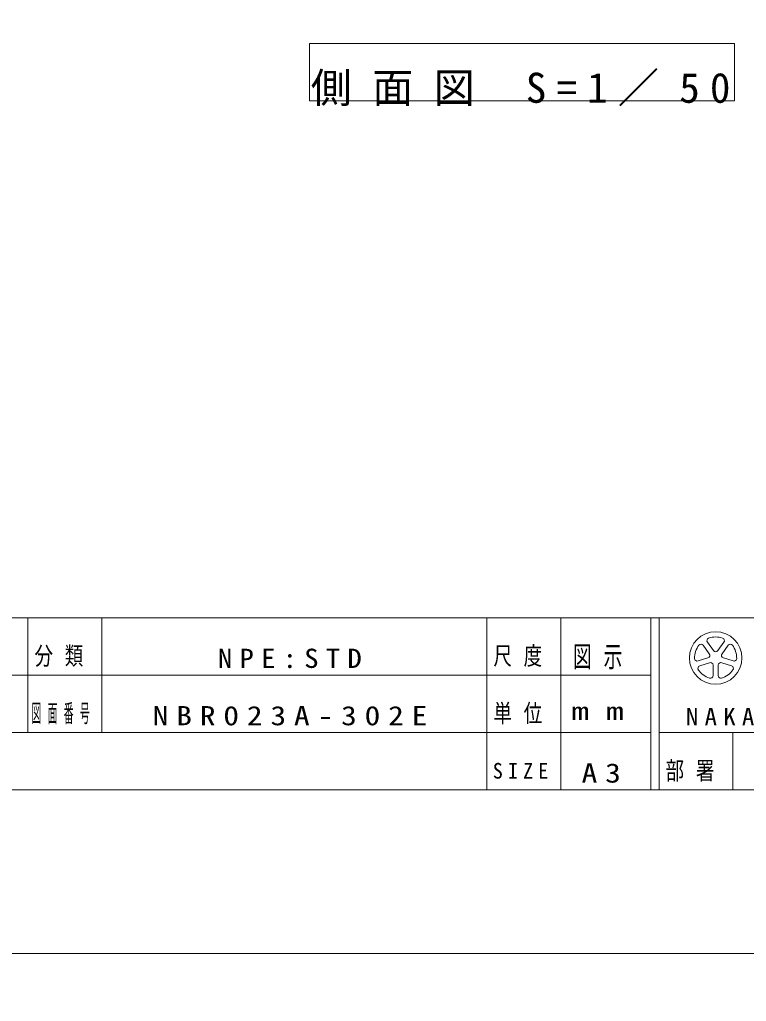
# Model space of a CAD drawing. Units: millimetres on the paper. Extents: x 0 to 420, y -594 to 297.
# Drawn here: x 229 to 317.7, y -302.8 to -183 of the extents above; entities that cross this region are included whole.
import ezdxf

# ---------------------------------------------------------------- set-up
doc = ezdxf.new("R2010")
doc.units = ezdxf.units.MM
for name, color, linetype, lineweight in [('0_2', 7, 'Continuous', 13), ('FMT', 7, 'Continuous', 13), ('FMT-TXT', 7, 'Continuous', 13), ('TEXT', 7, 'Continuous', 13)]:
    doc.layers.add(name, color=color, linetype=linetype, lineweight=lineweight)
doc.styles.add('ＭＳ ゴシック', font='')
doc.styles.get('ＭＳ ゴシック').set_extended_font_data('MS Gothic')

msp = doc.modelspace()

# ---------------------------------------------------------------- linework, layer by layer
at = {"layer": '0_2'}
for p, q in [((264.342, -185.911), (264.342, -192.911)), ((316.199, -185.911), (264.342, -185.911)), ((316.199, -192.911), (316.199, -185.911)), ((264.342, -192.911), (316.199, -192.911))]:
    msp.add_line(p, q, dxfattribs=at)
for points in [[(0, 0), (420, 0), (420, -297), (0, -297)], [(0, -297), (420, -297), (420, -594), (0, -594)]]:
    msp.add_lwpolyline(points, close=True, dxfattribs=at)
at = {"layer": 'FMT'}
for p, q in [((28, -256), (403, -256)), ((230, -256), (230, -270)), ((239, -256), (239, -270)), ((286, -256), (286, -277)), ((295, -256), (295, -277)), ((306, -256), (306, -277)), ((307, -256), (307, -277)), ((166, -263), (306, -263)), ((166, -270), (306, -270)), ((307, -270), (392, -270)), ((316, -270), (316, -277)), ((403, -277), (28, -277))]:
    msp.add_line(p, q, dxfattribs=at)
at = {"layer": 'FMT-TXT'}
for p, q in [((313.133, -260.39), (312.385, -259.36)), ((313.65, -260.014), (312.902, -258.984)), ((314.168, -260.014), (314.916, -258.984)), ((314.686, -260.39), (315.434, -259.36)), ((312.973, -260.882), (311.762, -261.275)), ((314.846, -260.882), (316.056, -261.275)), ((313.17, -261.491), (311.96, -261.884)), ((313.589, -261.795), (313.589, -263.068)), ((314.229, -261.795), (314.229, -263.068)), ((314.648, -261.491), (315.859, -261.884))]:
    msp.add_line(p, q, dxfattribs=at)
msp.add_circle((313.909, -260.914), 3.208, dxfattribs=at)
for centre, radius, start, end in [((313.161, -258.796), 0.32, 109.44841, 216), ((313.909, -260.914), 2.567, 70.55159, 109.44841), ((314.657, -258.796), 0.32, 324, 70.55159), ((313.909, -260.914), 2.567, 142.55159, 181.44841), ((312.126, -259.548), 0.32, 36, 142.55159), ((313.909, -259.825), 0.32, 216, 324), ((315.693, -259.548), 0.32, 37.44841, 144), ((313.909, -260.914), 2.567, 358.55159, 37.44841), ((311.664, -260.971), 0.32, 181.44841, 288), ((312.874, -260.578), 0.32, 288, 36), ((314.945, -260.578), 0.32, 144, 252), ((316.155, -260.971), 0.32, 252, 358.55159), ((312.059, -262.188), 0.32, 108, 214.55159), ((313.909, -260.914), 2.567, 214.55159, 253.44841), ((313.269, -261.795), 0.32, 0, 108), ((314.549, -261.795), 0.32, 72, 180), ((313.909, -260.914), 2.567, 286.55159, 325.44841), ((315.76, -262.188), 0.32, 325.44841, 72), ((313.269, -263.068), 0.32, 253.44841, 0), ((314.549, -263.068), 0.32, 180, 286.55159)]:
    msp.add_arc(centre, radius, start, end, dxfattribs=at)

# ---------------------------------------------------------------- texts
at = {"layer": 'FMT-TXT', "attachment_point": 7, "style": 'ＭＳ ゴシック'}
for s, insert, char_height in [('\\T1.64;\\W0.75;分類', (230.8, -262), 2.199), ('\\T1.5;\\W1.1;NPE:STD', (253.174, -262.167), 2.346), ('\\T1.64;\\W0.75;尺度', (286.8, -262), 2.199), ('\\T1.64;\\W0.65;図示', (296.51, -262.3), 2.566), ('\\T1.64;\\W0.4;図面番号', (230.43, -269), 2.199), ('\\T1.5;\\W1.2;NBR023A-302E', (245.22, -269.167), 2.346), ('\\T1.64;\\W0.75;単位', (286.8, -269), 2.199), ('\\T1.95;\\W1.45;mm', (296.286, -268.5), 2.199), ('\\T1.5;\\W1.05;NAKAMURA\\~MFG.\\~CORPORATION', (310.279, -269.175), 2.126), ('\\T1.5;\\W0.95;SIZE', (286.711, -275.667), 1.906), ('\\T1.5;\\W1.2;A3', (297.551, -276.167), 2.346), ('\\T1.64;\\W0.75;部署', (307.8, -276), 2.199)]:
    msp.add_mtext(s, dxfattribs=dict(at, insert=insert, char_height=char_height))
at = {"layer": 'TEXT', "insert": (264.508, -193.578), "char_height": 3.666, "attachment_point": 7, "style": 'ＭＳ ゴシック'}
msp.add_mtext('\\T1.5;側面図\\~S=1／50', dxfattribs=at)

doc.saveas('drawing.dxf')
